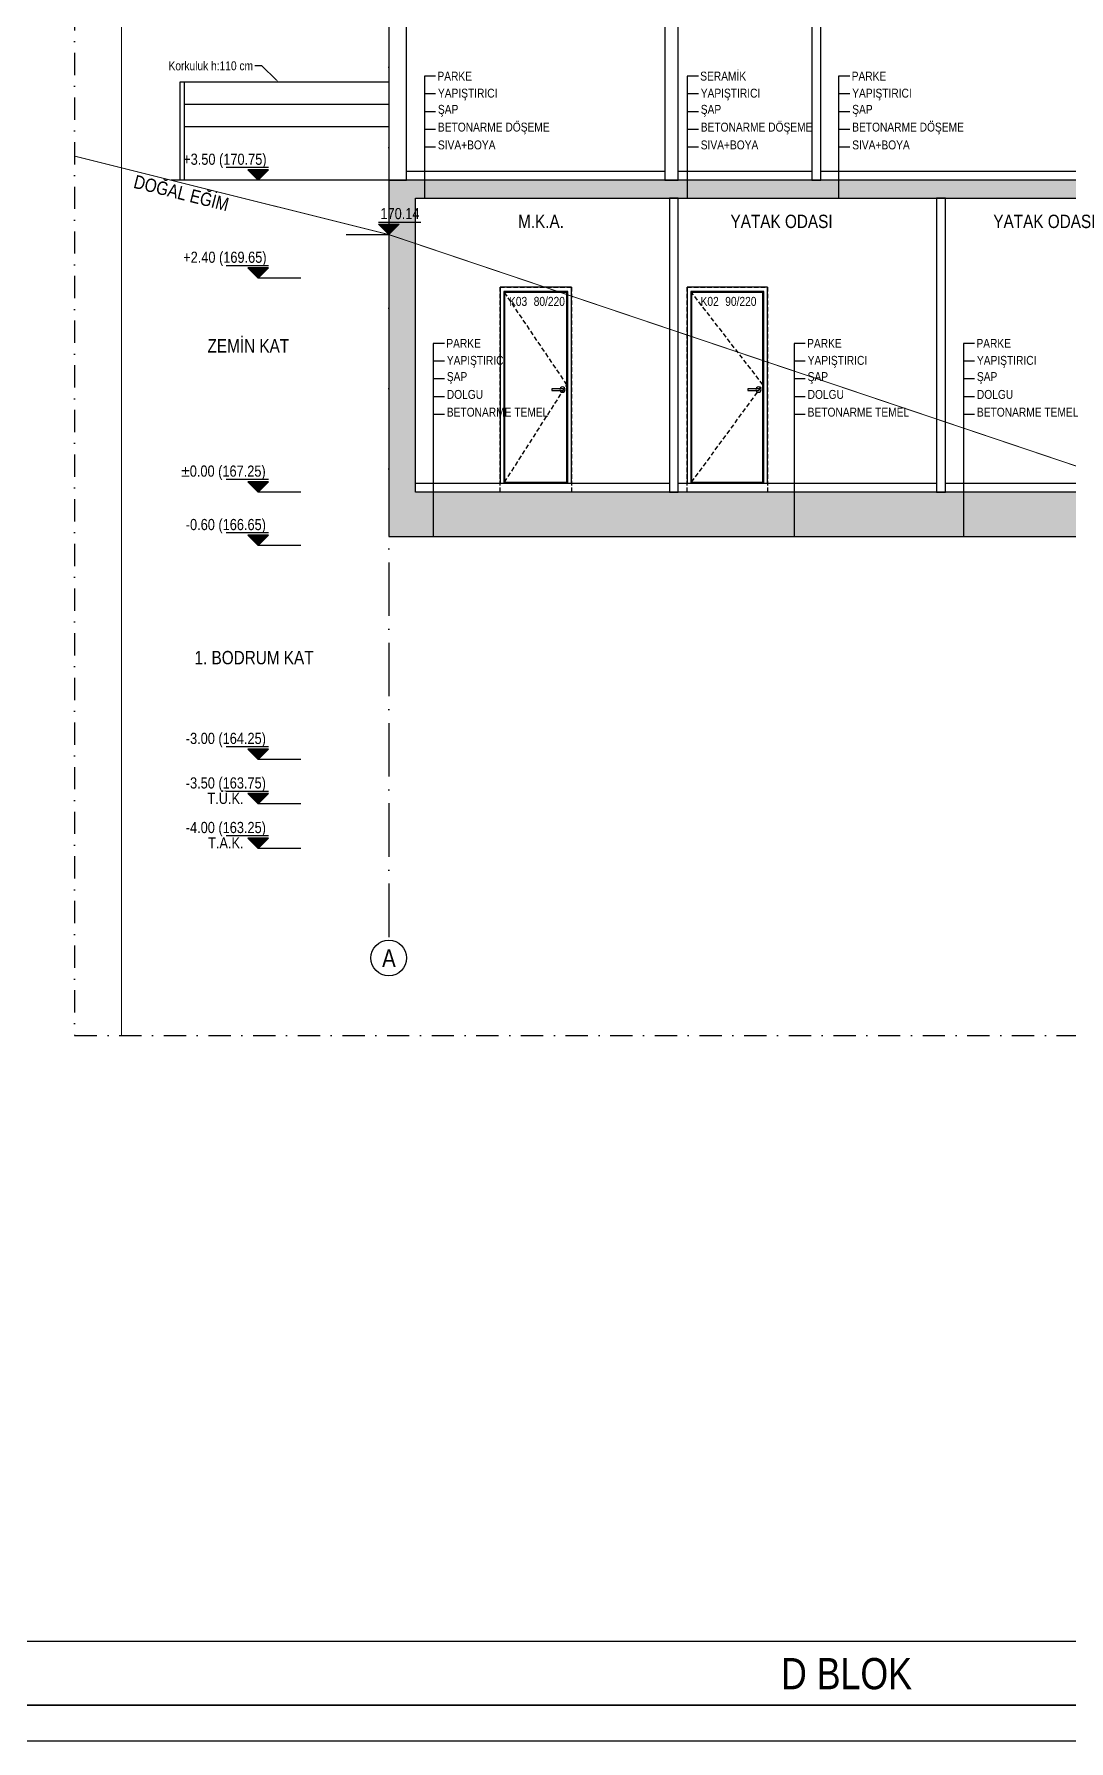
# Model space of a CAD drawing. Header units: millimetres. Extents: x 82776 to 137242, y 11666 to 27998.
# Drawn here: x 106024 to 107185, y 11666 to 13581 of the extents above; entities that cross this region are included whole.
import ezdxf
from ezdxf import colors
from ezdxf.entities.mleader import LeaderData, LeaderLine
from ezdxf.enums import TextEntityAlignment as Align
from ezdxf.math import Vec2, Vec3

# ---------------------------------------------------------------- set-up
doc = ezdxf.new("R2010")
doc.units = ezdxf.units.MM
for name, pattern in [('ACAD_ISO03W100', [30, 12, -18]), ('ACAD_ISO10W100', [18, 12, -3, 0, -3]), ('DASHDOT', [1, 0.5, -0.25, 0, -0.25]), ('DASHED', [15, 10, -5])]:
    doc.linetypes.add(name, pattern=pattern)
doc.layers.add('0_IFC_Blok Sınırı', color=32, linetype='ACAD_ISO03W100', lineweight=0)
for name, color, linetype in [('0_IFC_Door_Text', 11, 'Continuous'), ('0_IFC_Elevation_4', 11, 'Continuous'), ('0_IFC_Elevation_5', 252, 'Continuous'), ('0_IFC_Grid', 14, 'ACAD_ISO10W100'), ('0_IFC_Grid_Text_100', 14, 'Continuous'), ('0_IFC_Hatch_Structure', 251, 'Continuous'), ('0_IFC_Legend_Viewport', 7, 'Continuous'), ('0_IFC_Notation_Level_50', 160, 'Continuous'), ('0_IFC_Notation_Section_50', 10, 'Continuous'), ('0_IFC_Room_Text(No)_50', 12, 'Continuous'), ('0_IFC_Text_Explanation_50', 231, 'Continuous'), ('1_IFC_Concrete_Section', 50, 'Continuous'), ('2_IFC_Handrail', 181, 'Continuous'), ('2_IFC_Wall', 130, 'Continuous'), ('4_IFC_Floor_Cladding', 143, 'Continuous'), ('7_IFC_Landscape', 45, 'Continuous')]:
    doc.layers.add(name, color=color, linetype=linetype)
doc.styles.add('IFC_TEXT', font='ARIALN.TTF')
doc.styles.add('MARITZA_A1-A2-A3  BLOK_231117$0$IFC_TEXT', font='ARIALN.TTF')

# ---------------------------------------------------------------- blocks, each defined once
blk = doc.blocks.new('*U2471')
blk.add_lwpolyline([(-3420.8, 0), (-1182.8, 0), (-1182.8, 71.5), (-3420.8, 71.5)], close=True)
at = {"layer": '0_IFC_Legend_Viewport', "transparency": 33554687}
blk.add_lwpolyline([(-3420.8, 2920), (0, 2920), (0, 0), (-3420.8, 0)], close=True, dxfattribs=at)
at = {"style": 'IFC_TEXT'}
for tag, p in [('PAFTA', (-2537.4, 17.9)), ('KOT', (-1159.1, 18)), ('OLCEK', (-110.4, 17.9))]:
    blk.add_attdef(tag, p, '', height=35, dxfattribs=at)
blk = doc.blocks.new('*U2467')
blk.add_wipeout([(10, 220), (90, 220), (90, 0), (10, 0)]).dxf.layer = '0_IFC_Elevation_5'
at = {"layer": '0_IFC_Elevation_4'}
for points in [[(10, 0), (10, 220), (90, 220), (90, 0)], [(15, 1), (15, 214), (85, 214), (85, 1)]]:
    blk.add_lwpolyline(points, close=True, dxfattribs=at)
blk.add_lwpolyline([(14, 0), (14, 215), (86, 215), (86, 0)], dxfattribs=at)
at = {"layer": '0_IFC_Elevation_5', "linetype": 'DASHED', "ltscale": 0.5}
blk.add_lwpolyline([(90, -10), (90, 220), (10, 220), (10, -10)], close=True, dxfattribs=at)
blk.add_lwpolyline([(85, 1), (15, 110.5), (85, 214)], dxfattribs=at)
at = {"layer": '0_IFC_Elevation_5'}
blk.add_lwpolyline([(20, 104, -1), (20, 106), (32, 106), (32, 104)], format="xyb", close=True, dxfattribs=at)
blk.add_circle((20, 105), 3, dxfattribs=at)
blk = doc.blocks.new('0_IFC_DOOR_TAG_50')
at = {"layer": '0_IFC_Door_Text', "style": 'IFC_TEXT'}
for tag, p in [('DOOR_TYPE', (0, 0)), ('DOOR_SIZE', (27.7, 0))]:
    blk.add_attdef(tag, p, '', height=10, dxfattribs=at)
blk = doc.blocks.new('*U2462')
blk.add_wipeout([(0, 220), (90, 220), (90, 0), (0, 0)]).dxf.layer = '0_IFC_Elevation_5'
at = {"layer": '0_IFC_Elevation_4'}
for points in [[(0, 0), (0, 220), (90, 220), (90, 0)], [(5, 1), (5, 214), (85, 214), (85, 1)]]:
    blk.add_lwpolyline(points, close=True, dxfattribs=at)
blk.add_lwpolyline([(4, 0), (4, 215), (86, 215), (86, 0)], dxfattribs=at)
at = {"layer": '0_IFC_Elevation_5', "linetype": 'DASHED', "ltscale": 0.5}
blk.add_lwpolyline([(90, -10), (90, 220), (0, 220), (0, -10)], close=True, dxfattribs=at)
blk.add_lwpolyline([(85, 1), (5, 110.5), (85, 214)], dxfattribs=at)
at = {"layer": '0_IFC_Elevation_5'}
blk.add_lwpolyline([(10, 104, -1), (10, 106), (22, 106), (22, 104)], format="xyb", close=True, dxfattribs=at)
blk.add_circle((10, 105), 3, dxfattribs=at)
blk = doc.blocks.new('D_1-1 KST_ALTLIK')
at = {"layer": '2_IFC_Wall'}
for points in [[(325, 1030), (310, 1030), (310, 700), (325, 700)], [(485, 1030), (475, 1030), (475, 700), (485, 700)], [(20, 990), (0, 990), (0, 700), (20, 700)], [(325, 680), (315, 680), (315, 350), (325, 350)], [(625, 680), (615, 680), (615, 350), (625, 350)]]:
    blk.add_lwpolyline(points, close=True, dxfattribs=at)
at = {"layer": '4_IFC_Floor_Cladding'}
for points in [[(20, 710), (310, 710)], [(325, 710), (475, 710)], [(485, 710), (1750, 710)], [(30, 360), (315, 360)], [(325, 360), (615, 360)], [(625, 360), (885, 360)]]:
    blk.add_lwpolyline(points, dxfattribs=at)
at = {"xscale": -1}
for name, p in [('*U2467', (215, 360)), ('*U2462', (425, 360))]:
    blk.add_blockref(name, p, dxfattribs=at)
at = {"layer": '0_IFC_Hatch_Structure'}
h = blk.add_hatch(dxfattribs=at)
h.set_pattern_fill('ANSI33', color=256, angle=180)
h.set_pattern_definition([(225, (-106513.936, -12717.086), (4.49012806, -4.49012806), []), (225, (-106518.426, -12717.086), (4.49012806, -4.49012806), [3.175, -1.5875])])
h.paths.add_polyline_path([(0, 700), (0, 300), (855, 300), (855, -50), (1770, -50), (1770, 50), (1740, 50), (1740, 0), (885, 0), (885, 330), (1740, 330), (1740, 290), (1770, 290), (1770, 350), (30, 350), (30, 680), (855, 680), (855, 630), (1035, 630), (1740, 630), (1740, 590), (1770, 590), (1770, 650), (885, 650), (885, 700)])
at = {"layer": '1_IFC_Concrete_Section'}
for points in [[(0, 700), (0, 300), (855, 300)], [(1770, 350), (30, 350), (30, 680), (855, 680)], [(885, 700), (0, 700)]]:
    blk.add_lwpolyline(points, dxfattribs=at)
at = {"transparency": 33554687}
for p, values in [((135, 559), {'DOOR_TYPE': 'K03', 'DOOR_SIZE': '80/220'}), ((350, 559), {'DOOR_TYPE': 'K02', 'DOOR_SIZE': '90/220'})]:
    blk.add_blockref('0_IFC_DOOR_TAG_50', p, dxfattribs=at).add_auto_attribs(values)
blk = doc.blocks.new('SERAMIK KATMANLASMA')
at = {"layer": '0_IFC_Text_Explanation_50'}
for points in [[(12.5, 0), (0, 0), (0, -136.8)], [(12.5, -19.9), (0, -19.9)], [(12.5, -39.9), (0, -39.9)], [(12.5, -59.8), (0, -59.8)], [(12.5, -79.8), (0, -79.8)]]:
    blk.add_lwpolyline(points, dxfattribs=at)
at = {"layer": '0_IFC_Text_Explanation_50', "char_height": 10, "attachment_point": 1, "rotation": 360, "style": 'MARITZA_A1-A2-A3  BLOK_231117$0$IFC_TEXT'}
for s, width, gutter_width, insert in [('SERAMİK', 243.705, 31.2, (14.6, 5)), ('YAPIŞTIRICI ', 224.862, 62.5, (15.2, -14.1)), ('ŞAP', 224.862, 62.5, (15.2, -32.3)), ('BETONARME DÖŞEME ', 224.862, 62.5, (15.2, -52.2)), ('SIVA+BOYA', 224.862, 62.5, (15.2, -72.2))]:
    blk.add_mtext_dynamic_manual_height_columns(s, width=width, gutter_width=gutter_width, heights=[0], dxfattribs=dict(at, insert=insert))
blk = doc.blocks.new('PARKE KATMANLASMA')
at = {"layer": '0_IFC_Text_Explanation_50'}
for points in [[(12.5, 0), (0, 0), (0, -136.8)], [(12.5, -19.9), (0, -19.9)], [(12.5, -39.9), (0, -39.9)], [(12.5, -59.8), (0, -59.8)], [(12.5, -79.8), (0, -79.8)]]:
    blk.add_lwpolyline(points, dxfattribs=at)
at = {"layer": '0_IFC_Text_Explanation_50', "char_height": 10, "attachment_point": 1, "style": 'MARITZA_A1-A2-A3  BLOK_231117$0$IFC_TEXT'}
for s, width, gutter_width, insert in [('PARKE', 243.705, 31.2, (14.6, 5)), ('YAPIŞTIRICI ', 224.862, 62.5, (15.2, -14.1)), ('ŞAP ', 224.862, 62.5, (15.2, -32.3)), ('BETONARME DÖŞEME ', 224.862, 62.5, (15.2, -52.2)), ('SIVA+BOYA', 224.862, 62.5, (15.2, -72.2))]:
    blk.add_mtext_dynamic_manual_height_columns(s, width=width, gutter_width=gutter_width, heights=[0], dxfattribs=dict(at, insert=insert))
blk = doc.blocks.new('0_IFC_ROOM_SEC_50')
at = {"layer": '0_IFC_Room_Text(No)_50', "style": 'IFC_TEXT'}
for tag, height, p in [('ROOM_NAME', 15, (10.2, -26.2)), ('ROOM_NUMBER', 10, (10.2, -7.2))]:
    blk.add_attdef(tag, text='', height=height, dxfattribs=at).set_placement(p, align=Align.MIDDLE_CENTER)
blk = doc.blocks.new('PARKE KATMANLASMA_TEMEL2')
at = {"layer": '0_IFC_Text_Explanation_50'}
for points in [[(12.5, 216.9), (0, 216.9), (0, 0)], [(12.5, 196.9), (0, 196.9)], [(12.5, 177), (0, 177)], [(12.5, 157), (0, 157)], [(12.5, 137.1), (0, 137.1)]]:
    blk.add_lwpolyline(points, dxfattribs=at)
at = {"layer": '0_IFC_Text_Explanation_50', "char_height": 10, "attachment_point": 1, "rotation": 360, "style": 'MARITZA_A1-A2-A3  BLOK_231117$0$IFC_TEXT'}
for s, width, gutter_width, insert in [('PARKE', 243.705, 31.2, (14.6, 221.9)), ('YAPIŞTIRICI ', 224.862, 62.5, (15.2, 202.8)), ('ŞAP', 224.862, 62.5, (15.2, 184.6)), ('DOLGU', 224.862, 62.5, (15.2, 164.6)), ('BETONARME TEMEL', 224.862, 62.5, (15.2, 144.7))]:
    blk.add_mtext_dynamic_manual_height_columns(s, width=width, gutter_width=gutter_width, heights=[0], dxfattribs=dict(at, insert=insert))
blk = doc.blocks.new('D_1-1 KST_YAZI')
for name, p in [('SERAMIK KATMANLASMA', (335, 816.8)), ('PARKE KATMANLASMA', (40, 816.8)), ('PARKE KATMANLASMA', (505, 816.8)), ('PARKE KATMANLASMA_TEMEL2', (50, 300)), ('PARKE KATMANLASMA_TEMEL2', (455, 300)), ('PARKE KATMANLASMA_TEMEL2', (645, 300))]:
    blk.add_blockref(name, p)
ref = blk.add_blockref('0_IFC_ROOM_SEC_50', (170.3, 680))
ref.add_attrib('ROOM_NAME', 'M.K.A.', dxfattribs={"layer": '0_IFC_Room_Text(No)_50', "height": 15, "style": 'IFC_TEXT'}).set_placement((170.9, 653.8), align=Align.MIDDLE_CENTER)
ref = blk.add_blockref('0_IFC_ROOM_SEC_50', (440.3, 680))
ref.add_attrib('ROOM_NAME', 'YATAK ODASI', dxfattribs={"layer": '0_IFC_Room_Text(No)_50', "height": 15, "style": 'IFC_TEXT'}).set_placement((440.9, 653.8), align=Align.MIDDLE_CENTER)
ref = blk.add_blockref('0_IFC_ROOM_SEC_50', (735.3, 680))
ref.add_attrib('ROOM_NAME', 'YATAK ODASI', dxfattribs={"layer": '0_IFC_Room_Text(No)_50', "height": 15, "style": 'IFC_TEXT'}).set_placement((735.9, 653.8), align=Align.MIDDLE_CENTER)
blk = doc.blocks.new('0_IFC_AXIS_TEXT_100')
at = {"layer": '0_IFC_Grid_Text_100'}
blk.add_circle((0, 1000), 1000, dxfattribs=at)
at = {"layer": '0_IFC_Grid_Text_100', "style": 'IFC_TEXT'}
blk.add_attdef('AXIS_NO', text='', height=1000, dxfattribs=at).set_placement((0, 993), align=Align.MIDDLE_CENTER)
blk = doc.blocks.new('D BLOK_GR2_AKS')
at = {"layer": '0_IFC_Grid', "ltscale": 5}
blk.add_lwpolyline([(-1225, 60), (-1225, -1355)], dxfattribs=at)
ref = blk.add_blockref('0_IFC_AXIS_TEXT_100', (-1225.00262, -1395), dxfattribs=dict(xscale=0.02, yscale=0.02, zscale=0.02, rotation=359.9935031037731))
ref.add_attrib('AXIS_NO', 'A', dxfattribs={"layer": '0_IFC_Grid_Text_100', "height": 20, "rotation": 359.9935031, "style": 'IFC_TEXT'}).set_placement((-1224.82302, -1375.1457), align=Align.MIDDLE_CENTER)
blk = doc.blocks.new('0_IFC_NOT_RUDELEVEL_50_N')
at = {"layer": '0_IFC_Notation_Level_50'}
h = blk.add_hatch(color=256, dxfattribs=at)
h.dxf.hatch_style = 1
h.paths.add_polyline_path([(-201.6, 201.6), (201.6, 201.6), (0, 0)])
for p, q in [((-834.4, 0), (0, 0)), ((-201.6, 246.4), (627.2, 246.4))]:
    blk.add_line(p, q, dxfattribs=at)
blk.add_lwpolyline([(-201.6, 201.6), (201.6, 201.6), (0, 0), (-201.6, 201.6)], dxfattribs=at)
at = {"layer": '0_IFC_Notation_Level_50', "style": 'IFC_TEXT'}
blk.add_attdef('LEVEL', (-201.6, 302.4), '', height=280, dxfattribs=at)
blk = doc.blocks.new('D_2-2 KST_DE')
at = {"layer": '0_IFC_Elevation_4', "linetype": 'DASHED', "const_width": 1}
blk.add_lwpolyline([(-2122.6, 777), (-1770, 689), (0, 93), (1002.7, -101)], dxfattribs=at)
ref = blk.add_blockref('0_IFC_NOT_RUDELEVEL_50_N', (-1770, 689), dxfattribs=dict(xscale=0.057142857142768, yscale=0.057142857142768, zscale=0.057142857142768))
ref.add_attrib('LEVEL', '170.14', (-1779.3, 706.3), dxfattribs={"layer": '0_IFC_Notation_Level_50', "height": 12.5, "style": 'IFC_TEXT'})
at = {"layer": '0_IFC_Elevation_4', "linetype": 'DASHED', "ltscale": 3, "insert": (-2053.7, 756.2), "char_height": 15, "attachment_point": 1, "rotation": 345.8598, "style": 'IFC_TEXT'}
blk.add_mtext_dynamic_manual_height_columns('\\pxt4;DOĞAL EĞİM', width=252.297, gutter_width=125, heights=[0], dxfattribs=at)
blk = doc.blocks.new('*U2453')
ref = blk.add_blockref('0_IFC_NOT_RUDELEVEL_50_N', (125, 1182), dxfattribs=dict(xscale=-0.057142857142768, yscale=0.057142857142768, zscale=0.057142857142768))
ref.add_attrib('LEVEL', '+7.82 (175.07)', (39.7, 1199.3), dxfattribs={"layer": '0_IFC_Notation_Level_50', "height": 12.5, "style": 'IFC_TEXT'})
ref = blk.add_blockref('0_IFC_NOT_RUDELEVEL_50_N', (0, 1150), dxfattribs=dict(xscale=-0.057142857142768, yscale=0.057142857142768, zscale=0.057142857142768))
ref.add_attrib('LEVEL', '+7.50 (174.75)', (-85.3, 1167.3), dxfattribs={"layer": '0_IFC_Notation_Level_50', "height": 12.5, "style": 'IFC_TEXT'})
ref = blk.add_blockref('0_IFC_NOT_RUDELEVEL_50_N', (0, 1100), dxfattribs=dict(xscale=-0.057142857142768, yscale=0.057142857142768, zscale=0.057142857142768))
ref.add_attrib('LEVEL', '+7.00 (174.25)', (-85.3, 1117.3), dxfattribs={"layer": '0_IFC_Notation_Level_50', "height": 12.5, "style": 'IFC_TEXT'})
ref = blk.add_blockref('0_IFC_NOT_RUDELEVEL_50_N', (0, 1040), dxfattribs=dict(xscale=-0.057142857142768, yscale=0.057142857142768, zscale=0.057142857142768))
ref.add_attrib('LEVEL', '+6.40 (173.65)', (-85.3, 1057.3), dxfattribs={"layer": '0_IFC_Notation_Level_50', "height": 12.5, "style": 'IFC_TEXT'})
ref = blk.add_blockref('0_IFC_NOT_RUDELEVEL_50_N', (0, 750), dxfattribs=dict(xscale=-0.057142857142768, yscale=0.057142857142768, zscale=0.057142857142768))
ref.add_attrib('LEVEL', '+3.50 (170.75)', (-84.2, 767.3), dxfattribs={"layer": '0_IFC_Notation_Level_50', "height": 12.5, "style": 'IFC_TEXT'})
ref = blk.add_blockref('0_IFC_NOT_RUDELEVEL_50_N', (0, 640), dxfattribs=dict(xscale=-0.057142857142768, yscale=0.057142857142768, zscale=0.057142857142768))
ref.add_attrib('LEVEL', '+2.40 (169.65)', (-84.2, 657.3), dxfattribs={"layer": '0_IFC_Notation_Level_50', "height": 12.5, "style": 'IFC_TEXT'})
ref = blk.add_blockref('0_IFC_NOT_RUDELEVEL_50_N', (0, 400), dxfattribs=dict(xscale=-0.057142857142768, yscale=0.057142857142768, zscale=0.057142857142768))
ref.add_attrib('LEVEL', '±0.00 (167.25)', (-86.4, 417.3), dxfattribs={"layer": '0_IFC_Notation_Level_50', "height": 12.5, "style": 'IFC_TEXT'})
ref = blk.add_blockref('0_IFC_NOT_RUDELEVEL_50_N', (0, 340), dxfattribs=dict(xscale=-0.057142857142768, yscale=0.057142857142768, zscale=0.057142857142768))
ref.add_attrib('LEVEL', '-0.60 (166.65)', (-81.3, 357.3), dxfattribs={"layer": '0_IFC_Notation_Level_50', "height": 12.5, "style": 'IFC_TEXT'})
ref = blk.add_blockref('0_IFC_NOT_RUDELEVEL_50_N', (0, 100), dxfattribs=dict(xscale=-0.057142857142768, yscale=0.057142857142768, zscale=0.057142857142768))
ref.add_attrib('LEVEL', '-3.00 (164.25)', (-81.3, 117.3), dxfattribs={"layer": '0_IFC_Notation_Level_50', "height": 12.5, "style": 'IFC_TEXT'})
ref = blk.add_blockref('0_IFC_NOT_RUDELEVEL_50_N', (0, 50), dxfattribs=dict(xscale=-0.057142857142768, yscale=0.057142857142768, zscale=0.057142857142768))
ref.add_attrib('LEVEL', '-3.50 (163.75)', (-81.3, 67.3), dxfattribs={"layer": '0_IFC_Notation_Level_50', "height": 12.5, "style": 'IFC_TEXT'})
ref = blk.add_blockref('0_IFC_NOT_RUDELEVEL_50_N', (0, 0), dxfattribs=dict(xscale=-0.057142857142768, yscale=0.057142857142768, zscale=0.057142857142768))
ref.add_attrib('LEVEL', '-4.00 (163.25)', (-81.3, 17.3), dxfattribs={"layer": '0_IFC_Notation_Level_50', "height": 12.5, "style": 'IFC_TEXT'})
at = {"layer": '0_IFC_Notation_Level_50', "char_height": 12.5, "attachment_point": 3, "style": 'IFC_TEXT'}
for s, insert in [('MAHYA KOTU', (108.5, 1194.5)), ('PARAPET KOTU', (-16.5, 1162.5)), ('SAÇAK KOTU', (-16.5, 1112.5)), ('T.Ü.K.', (-16.5, 62.5)), ('T.A.K.', (-16.5, 12.5))]:
    blk.add_mtext_dynamic_manual_height_columns(s, width=128.311, gutter_width=12.5, heights=[0], dxfattribs=dict(at, insert=insert))
at = {"layer": '0_IFC_Text_Explanation_50', "char_height": 15, "attachment_point": 5, "style": 'IFC_TEXT'}
for s, insert in [('\\pxt4;1. KAT', (-18.6, 964.1)), ('\\pxi-3,l4,t4;ZEMİN KAT', (-18.6, 564.1)), ('\\pxi-0.46999,l1.46999,t1.46999,4;1. BODRUM KAT', (-12.2, 214.1))]:
    blk.add_mtext_dynamic_manual_height_columns(s, width=215.825, gutter_width=125, heights=[0], dxfattribs=dict(at, insert=insert))
blk = doc.blocks.new('D BLOK_1-1 KST')
at = {"layer": '0_IFC_Blok Sınırı', "ltscale": 0.3, "const_width": 1}
blk.add_lwpolyline([(-2145, 80), (-2145, 1430)], dxfattribs=at)
at = {"layer": '0_IFC_Elevation_5'}
blk.add_lwpolyline([(-1845, 1040), (-2089.5, 1040)], dxfattribs=at)
at = {"layer": '2_IFC_Handrail'}
for points in [[(-2074.4, 1040), (-2074.4, 1150), (-2079.4, 1150), (-2079.4, 1040)], [(-1845, 1150), (-2074.4, 1150)], [(-1845, 1125), (-2074.4, 1125)], [(-1845, 1100), (-2074.4, 1100)]]:
    blk.add_lwpolyline(points, dxfattribs=at)
at = {"layer": '0_IFC_Text_Explanation_50'}
ml = blk.add_multileader_mtext('Standard', dxfattribs=at)
ml.set_content('Korkuluk h:110 cm', color=256, style='IFC_TEXT')
ml.set_leader_properties()
ml.build(insert=Vec2(0, 0))
ctx = ml.context
ctx.base_point, ctx.char_height, ctx.plane_origin = Vec3(-2092.6, 1168.3), 10, Vec3(-1968.5, 1080)
ctx.text_align_type = 2
notes = []
notes.append((ctx, [(0, (1, 1, 0), (-1987.3, 1168.3), (-1, 0), 8, [(0, [(-1968.5, 1150)], 0, [])])]))
ctx.mtext.insert, ctx.mtext.alignment, ctx.mtext.flow_direction = Vec3(-1997.3, 1173.4), 3, 5
for ctx, leaders in notes:
    for number, flags, end, landing, length, lines in leaders:
        leader = LeaderData()
        leader.index, (leader.has_last_leader_line, leader.has_dogleg_vector, leader.attachment_direction) = number, flags
        leader.last_leader_point, leader.dogleg_vector, leader.dogleg_length = Vec3(end), Vec3(landing), length
        for number, points, colour, breaks in lines:
            line = LeaderLine()
            line.index, line.vertices, line.color, line.breaks = number, Vec3.list(points), colors.encode_raw_color(colour), breaks
            leader.lines.append(line)
        ctx.leaders.append(leader)
blk.add_blockref('D_1-1 KST_ALTLIK', (-1845, 340))
at = {"layer": '0_IFC_Notation_Section_50', "linetype": 'DASHDOT', "ltscale": 50}
blk.add_lwpolyline([(1057.7, 80), (1057.7, 1684), (-2197.6, 1684), (-2197.6, 80)], close=True, dxfattribs=at)
at = {"layer": '7_IFC_Landscape', "const_width": 1}
blk.add_lwpolyline([(-1845, 979), (-2197.6, 1067)], dxfattribs=at)
for name, p in [('D BLOK_GR2_AKS', (-620, 1542.1)), ('*U2453', (-1991.5, 290)), ('D_1-1 KST_YAZI', (-1845, 340))]:
    blk.add_blockref(name, p)
at = {"rotation": 359.9999999999722}
blk.add_blockref('D_2-2 KST_DE', (-75, 290), dxfattribs=at)

msp = doc.modelspace()

# ---------------------------------------------------------------- linework, layer by layer
msp.add_lwpolyline([(82776.4, 14665.6), (82776.4, 11665.6), (130001, 11665.6), (130001, 14665.6)], close=True)

# ---------------------------------------------------------------- block references
ref = msp.add_blockref('*U2471', (109399.9, 11705.6))
ref.add_attrib('PAFTA', 'D BLOK', (106862.4, 11723.5), dxfattribs={"height": 35, "style": 'IFC_TEXT'})

# ---------------------------------------------------------------- next in the draw order: block references
msp.add_blockref('D BLOK_1-1 KST', (108267.1, 12377.1))

doc.saveas('drawing.dxf')
